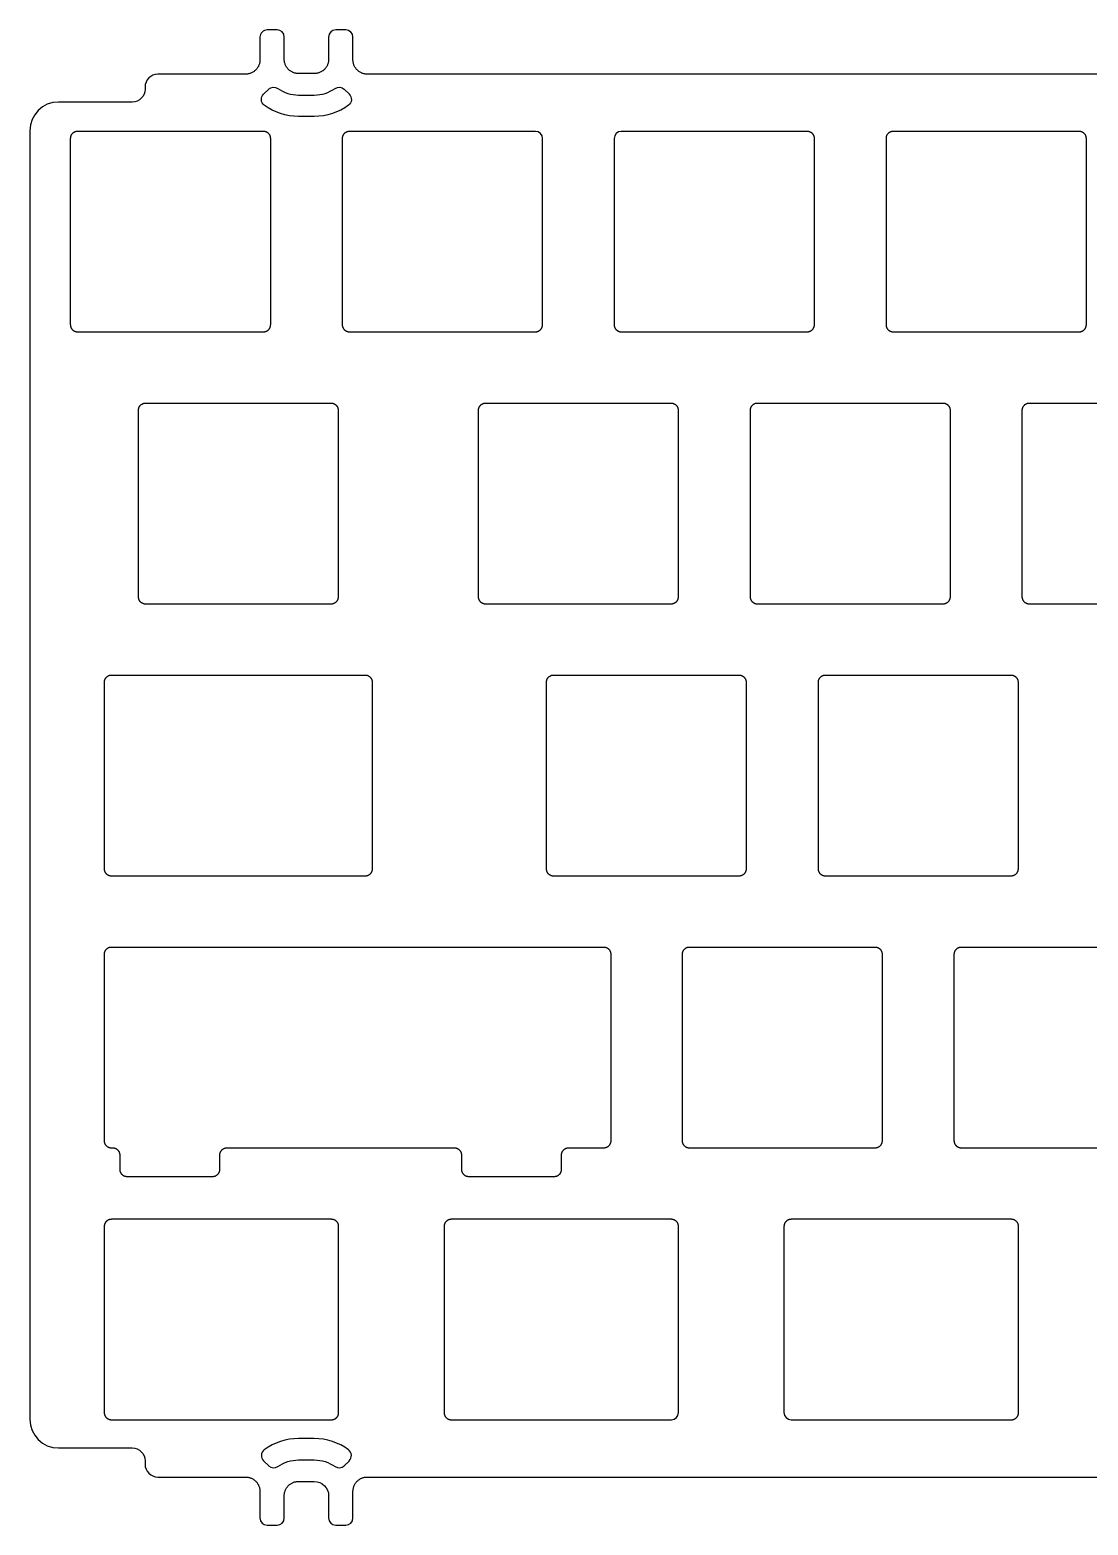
# Model space of a CAD drawing. Header units: millimetres. Extents: x -150 to 155, y -52 to 53.
# Drawn here: x -149.9 to -75.9, y -51.9 to 52.6 of the extents above; entities that cross this region are included whole.
import ezdxf

# ---------------------------------------------------------------- set-up
doc = ezdxf.new("R2010")
doc.units = ezdxf.units.MM
doc.layers.add('图层 01', color=12, linetype='Continuous')

msp = doc.modelspace()

# ---------------------------------------------------------------- linework, layer by layer
at = {"layer": '图层 01'}
for p, q in [((-132.6, 52.56, 163.59), (-133.3, 52.56, 163.59)), ((-127.8, 52.56, 163.59), (-128.5, 52.56, 163.59)), ((-133.8, 52.06, 163.59), (-133.8, 50.47, 163.59)), ((-132.1, 50.51, 163.59), (-132.1, 52.06, 163.59)), ((-129, 52.06, 163.59), (-129, 50.51, 163.59)), ((-127.3, 50.47, 163.59), (-127.3, 52.06, 163.59)), ((-134.8, 49.47, 163.59), (-140.93, 49.47, 163.59)), ((-130, 49.51, 163.59), (-131.1, 49.51, 163.59)), ((-57.93, 49.47, 163.59), (-126.3, 49.47, 163.59)), ((-141.83, 48.57, 163.59), (-141.83, 48.42, 163.59)), ((-142.73, 47.52, 163.59), (-147.88, 47.52, 163.59)), ((-131.1, 48.01, 163.59), (-130, 48.01, 163.59)), ((-130, 46.51, 163.59), (-131.1, 46.51, 163.59)), ((-149.88, 45.52, 163.59), (-149.88, -44.5, 163.59)), ((-114.55, 45.47, 163.59), (-127.55, 45.47, 163.59)), ((-114.05, 31.97, 163.59), (-114.05, 44.97, 163.59)), ((-109.05, 44.97, 163.59), (-109.05, 31.97, 163.59)), ((-95.55, 45.47, 163.59), (-108.55, 45.47, 163.59)), ((-104.55, -44.03, 163.59), (-104.55, -31.03, 163.59)), ((-97.18, -31.03, 163.59), (-97.18, -44.03, 163.59)), ((-120.43, -44.53, 163.59), (-105.05, -44.53, 163.59)), ((-96.68, -44.53, 163.59), (-81.29, -44.53, 163.59)), ((-130, -45.84, 163.59), (-131.1, -45.84, 163.59)), ((-147.88, -46.5, 163.59), (-142.73, -46.5, 163.59)), ((-141.83, -47.4, 163.59), (-141.83, -47.63, 163.59)), ((-131.1, -47.34, 163.59), (-130, -47.34, 163.59)), ((-140.93, -48.53, 163.59), (-134.8, -48.53, 163.59)), ((-131.1, -48.84, 163.59), (-130, -48.84, 163.59)), ((-126.3, -48.53, 163.59), (-56.63, -48.53, 163.59)), ((-133.8, -49.53, 163.59), (-133.8, -51.39, 163.59)), ((-132.1, -51.39, 163.59), (-132.1, -49.84, 163.59)), ((-129, -49.84, 163.59), (-129, -51.39, 163.59)), ((-127.3, -51.39, 163.59), (-127.3, -49.53, 163.59)), ((-133.3, -51.89, 163.59), (-132.6, -51.89, 163.59)), ((-128.5, -51.89, 163.59), (-127.8, -51.89, 163.59))]:
    msp.add_line(p, q, dxfattribs=at)
for points in [[(-133.55, 48.06), (-133.19, 48.42)], [(-127.91, 48.42), (-127.55, 48.06)], [(-133.55, -47.39), (-133.19, -47.75)], [(-127.91, -47.75), (-127.55, -47.39)]]:
    msp.add_lwpolyline(points, dxfattribs=at)
at = {"layer": '图层 01', "extrusion": (2.44e-14, -1.6776e-05, 1)}
msp.add_arc((-133.3, 52.06, 163.59), 0.5, 90, 180.0001, dxfattribs=at)
at = {"layer": '图层 01', "extrusion": (9.9e-15, -4.02303e-05, 1)}
msp.add_arc((-132.6, 52.07, 163.59), 0.5, 0, 90, dxfattribs=at)
at = {"layer": '图层 01', "extrusion": (6.6e-14, -4.02303e-05, 1)}
msp.add_arc((-128.5, 52.07, 163.59), 0.5, 90, 180, dxfattribs=at)
at = {"layer": '图层 01', "extrusion": (-1.2e-15, -1.61336e-05, 1)}
msp.add_arc((-127.8, 52.06, 163.59), 0.5, 0.0001, 90, dxfattribs=at)
at = {"layer": '图层 01', "extrusion": (-1.78826e-07, -2.50459e-06, 1)}
msp.add_arc((-140.93, 48.57, 163.59), 0.9, 90, 180, dxfattribs=at)
at = {"layer": '图层 01', "extrusion": (6.30987e-07, 2.50459e-06, -1)}
msp.add_arc((142.73, 48.42, -163.59), 0.9, 180, 270, dxfattribs=at)
at = {"layer": '图层 01', "extrusion": (0, 0, -1)}
for centre, radius, start, end in [((133.2, 47.71, -163.59), 0.5, 306.7868, 45), ((132.84, 48.06, -163.59), 0.5, 45, 125.4059), ((128.26, 48.06, -163.59), 0.5, 54.5941, 135), ((127.91, 47.71, -163.59), 0.5, 135, 233.2132), ((131.1, 50.51, -163.59), 4, 270, 306.7868), ((130, 50.51, -163.59), 4, 233.2132, 270), ((131.1, -49.84, -163.59), 2.5, 54.5941, 90), ((130, -49.84, -163.59), 2.5, 90, 125.4059)]:
    msp.add_arc(centre, radius, start, end, dxfattribs=at)
at = {"layer": '图层 01'}
for centre, radius, start, end in [((-131.1, 50.51, 163.59), 2.5, 234.5941, 270), ((-130, 50.51, 163.59), 2.5, 270, 305.4059), ((-131.1, -49.84, 163.59), 4, 90, 126.7868), ((-130, -49.84, 163.59), 4, 53.2132, 90), ((-133.2, -47.04, 163.59), 0.5, 126.7868, 225), ((-127.91, -47.04, 163.59), 0.5, 315, 53.2132), ((-132.84, -47.39, 163.59), 0.5, 225, 305.4059), ((-128.26, -47.39, 163.59), 0.5, 234.5941, 315)]:
    msp.add_arc(centre, radius, start, end, dxfattribs=at)
at = {"layer": '图层 01', "extrusion": (-6.30987e-07, -4.37069e-06, 1)}
msp.add_arc((-147.88, 45.52, 163.59), 2, 90, 180, dxfattribs=at)
at = {"layer": '图层 01', "extrusion": (-2.178e-13, -4.52349e-06, 1)}
msp.add_arc((-114.55, 44.97, 163.59), 0.5, 0, 90, dxfattribs=at)
at = {"layer": '图层 01', "extrusion": (-1.61e-13, -4.52349e-06, 1)}
for centre, start, end in [((-108.55, 44.97, 163.59), 90, 180), ((-96.68, -44.03, 163.59), 180, 270)]:
    msp.add_arc(centre, 0.5, start, end, dxfattribs=at)
at = {"layer": '图层 01', "extrusion": (6.58354e-07, -4.37494e-06, 1)}
msp.add_arc((-147.88, -44.5, 163.59), 2, 180, 270, dxfattribs=at)
at = {"layer": '图层 01', "extrusion": (-1.041e-13, -4.52349e-06, 1)}
msp.add_arc((-105.05, -44.03, 163.59), 0.5, 270, 0, dxfattribs=at)
at = {"layer": '图层 01', "extrusion": (-6.58354e-07, 2.49605e-06, -1)}
msp.add_arc((142.73, -47.4, -163.59), 0.9, 90, 180, dxfattribs=at)
at = {"layer": '图层 01', "extrusion": (1.83071e-07, -2.49605e-06, 1)}
msp.add_arc((-140.93, -47.63, 163.59), 0.9, 180, 270, dxfattribs=at)
at = {"layer": '图层 01', "extrusion": (-3.49829e-06, -3.6732e-05, -1)}
msp.add_arc((130, -49.85, -163.59), 1, 90, 180, dxfattribs=at)
at = {"layer": '图层 01', "extrusion": (9.6e-15, -1.58934e-05, 1)}
msp.add_arc((-133.3, -51.39, 163.59), 0.5, 180, 270, dxfattribs=at)
at = {"layer": '图层 01', "extrusion": (9.9e-15, 4.02303e-05, 1)}
msp.add_arc((-132.6, -51.4, 163.59), 0.5, 270, 360, dxfattribs=at)
at = {"layer": '图层 01', "extrusion": (-4.76e-14, 3.6732e-05, 1)}
msp.add_arc((-128.5, -51.4, 163.59), 0.5, 180, 270, dxfattribs=at)
at = {"layer": '图层 01', "extrusion": (-4.72e-14, -1.49891e-05, 1)}
msp.add_arc((-127.8, -51.39, 163.59), 0.5, 270, 0, dxfattribs=at)
at = {"layer": '图层 01', "extrusion": (7.74428e-06, 7.74429e-06, -1)}
msp.add_rational_spline([(-133.8, 50.47, 163.59), (-133.8, 49.47, 163.59), (-134.8, 49.47, 163.59)], [1, 0.707106233042, 1], degree=2, dxfattribs=at)
at = {"layer": '图层 01', "extrusion": (-1.10196e-05, 1.10196e-05, -1)}
msp.add_rational_spline([(-131.1, 49.51, 163.59), (-132.1, 49.51, 163.59), (-132.1, 50.51, 163.59)], [1, 0.70710678119, 1], degree=2, dxfattribs=at)
at = {"layer": '图层 01', "extrusion": (1.10196e-05, 1.10196e-05, -1)}
msp.add_rational_spline([(-129, 50.51, 163.59), (-129, 49.51, 163.59), (-130, 49.51, 163.59)], [1, 0.70710678119, 1], degree=2, dxfattribs=at)
at = {"layer": '图层 01', "extrusion": (-5.62127e-06, 5.62126e-06, -1)}
msp.add_rational_spline([(-126.3, 49.47, 163.59), (-127.3, 49.47, 163.59), (-127.3, 50.47, 163.59)], [1, 0.707107329336, 1], degree=2, dxfattribs=at)
at = {"layer": '图层 01', "extrusion": (-3.979e-13, 4.52349e-06, -1)}
msp.add_rational_spline([(-146.55, 45.47, 163.59), (-147.05, 45.47, 163.59), (-147.05, 44.97, 163.59)], [1, 0.707106781186, 1], degree=2, dxfattribs=at)
at = {"layer": '图层 01', "extrusion": (-1, 0, 0)}
for points in [[(-147.05, 44.97, 163.59), (-147.05, 38.47, 163.59), (-147.05, 31.97, 163.59)], [(-128.05, 44.97, 163.59), (-128.05, 38.47, 163.59), (-128.05, 31.97, 163.59)], [(-90.05, 44.97, 163.59), (-90.05, 38.47, 163.59), (-90.05, 31.97, 163.59)], [(-142.31, 25.97, 163.59), (-142.31, 19.47, 163.59), (-142.31, 12.97, 163.59)], [(-128.31, 12.97, 163.59), (-128.31, 19.47, 163.59), (-128.31, 25.97, 163.59)], [(-118.55, 25.97, 163.59), (-118.55, 19.47, 163.59), (-118.55, 12.97, 163.59)], [(-104.55, 12.97, 163.59), (-104.55, 19.47, 163.59), (-104.55, 25.97, 163.59)], [(-99.55, 25.97, 163.59), (-99.55, 19.47, 163.59), (-99.55, 12.97, 163.59)], [(-144.69, 6.97, 163.59), (-144.69, 0.47, 163.59), (-144.69, -6.03, 163.59)], [(-99.8, -6.03, 163.59), (-99.8, 0.47, 163.59), (-99.8, 6.97, 163.59)], [(-80.8, -6.03, 163.59), (-80.8, 0.47, 163.59), (-80.8, 6.97, 163.59)], [(-109.26, -25.03, 163.59), (-109.26, -18.53, 163.59), (-109.26, -12.03, 163.59)], [(-85.3, -12.03, 163.59), (-85.3, -18.53, 163.59), (-85.3, -25.03, 163.59)], [(-143.6, -26.03, 163.59), (-143.6, -26.53, 163.59), (-143.6, -27.03, 163.59)], [(-136.6, -27.03, 163.59), (-136.6, -26.53, 163.59), (-136.6, -26.03, 163.59)], [(-120.93, -31.03, 163.59), (-120.93, -37.53, 163.59), (-120.93, -44.03, 163.59)], [(-80.79, -44.03, 163.59), (-80.79, -37.53, 163.59), (-80.79, -31.03, 163.59)]]:
    msp.add_open_spline(points, degree=2, dxfattribs=at)
at = {"layer": '图层 01'}
for points in [[(-133.55, 45.47, 163.59), (-140.05, 45.47, 163.59), (-146.55, 45.47, 163.59)], [(-76.55, 45.47, 163.59), (-83.05, 45.47, 163.59), (-89.55, 45.47, 163.59)], [(-146.55, 31.47, 163.59), (-140.05, 31.47, 163.59), (-133.55, 31.47, 163.59)], [(-127.55, 31.47, 163.59), (-121.05, 31.47, 163.59), (-114.55, 31.47, 163.59)], [(-108.55, 31.47, 163.59), (-102.05, 31.47, 163.59), (-95.55, 31.47, 163.59)], [(-89.55, 31.47, 163.59), (-83.05, 31.47, 163.59), (-76.55, 31.47, 163.59)], [(-128.81, 26.47, 163.59), (-135.31, 26.47, 163.59), (-141.81, 26.47, 163.59)], [(-105.05, 26.47, 163.59), (-111.55, 26.47, 163.59), (-118.05, 26.47, 163.59)], [(-86.05, 26.47, 163.59), (-92.55, 26.47, 163.59), (-99.05, 26.47, 163.59)], [(-67.05, 26.47, 163.59), (-73.55, 26.47, 163.59), (-80.05, 26.47, 163.59)], [(-141.81, 12.47, 163.59), (-135.31, 12.47, 163.59), (-128.81, 12.47, 163.59)], [(-118.05, 12.47, 163.59), (-111.55, 12.47, 163.59), (-105.05, 12.47, 163.59)], [(-99.05, 12.47, 163.59), (-92.55, 12.47, 163.59), (-86.05, 12.47, 163.59)], [(-80.05, 12.47, 163.59), (-73.55, 12.47, 163.59), (-67.05, 12.47, 163.59)], [(-126.43, 7.47, 163.59), (-135.31, 7.47, 163.59), (-144.19, 7.47, 163.59)], [(-100.3, 7.47, 163.59), (-106.8, 7.47, 163.59), (-113.3, 7.47, 163.59)], [(-81.3, 7.47, 163.59), (-87.8, 7.47, 163.59), (-94.3, 7.47, 163.59)], [(-144.19, -6.53, 163.59), (-135.31, -6.53, 163.59), (-126.43, -6.53, 163.59)], [(-113.3, -6.53, 163.59), (-106.8, -6.53, 163.59), (-100.3, -6.53, 163.59)], [(-94.3, -6.53, 163.59), (-87.8, -6.53, 163.59), (-81.3, -6.53, 163.59)], [(-109.76, -11.53, 163.59), (-126.97, -11.53, 163.59), (-144.19, -11.53, 163.59)], [(-90.8, -11.53, 163.59), (-97.3, -11.53, 163.59), (-103.8, -11.53, 163.59)], [(-71.8, -11.53, 163.59), (-78.3, -11.53, 163.59), (-84.8, -11.53, 163.59)], [(-136.1, -25.53, 163.59), (-128.16, -25.53, 163.59), (-120.22, -25.53, 163.59)], [(-112.22, -25.53, 163.59), (-110.99, -25.53, 163.59), (-109.76, -25.53, 163.59)], [(-103.8, -25.53, 163.59), (-97.3, -25.53, 163.59), (-90.8, -25.53, 163.59)], [(-84.8, -25.53, 163.59), (-78.3, -25.53, 163.59), (-71.8, -25.53, 163.59)], [(-143.1, -27.53, 163.59), (-140.1, -27.53, 163.59), (-137.1, -27.53, 163.59)], [(-119.22, -27.53, 163.59), (-116.22, -27.53, 163.59), (-113.22, -27.53, 163.59)], [(-128.8, -30.53, 163.59), (-136.49, -30.53, 163.59), (-144.18, -30.53, 163.59)], [(-105.05, -30.53, 163.59), (-112.74, -30.53, 163.59), (-120.43, -30.53, 163.59)], [(-81.29, -30.53, 163.59), (-88.98, -30.53, 163.59), (-96.68, -30.53, 163.59)], [(-144.18, -44.53, 163.59), (-136.49, -44.53, 163.59), (-128.8, -44.53, 163.59)]]:
    msp.add_open_spline(points, degree=2, dxfattribs=at)
at = {"layer": '图层 01', "extrusion": (4.548e-13, 4.52349e-06, -1)}
msp.add_rational_spline([(-133.05, 44.97, 163.59), (-133.05, 45.47, 163.59), (-133.55, 45.47, 163.59)], [1, 0.707106781187, 1], degree=2, dxfattribs=at)
at = {"layer": '图层 01', "extrusion": (-1, 2.19e-14, 0)}
msp.add_open_spline([(-133.05, 31.97, 163.59), (-133.05, 38.47, 163.59), (-133.05, 44.97, 163.59)], degree=2, dxfattribs=at)
at = {"layer": '图层 01', "extrusion": (3.979e-13, -4.52349e-06, 1)}
msp.add_rational_spline([(-127.55, 45.47, 163.59), (-128.05, 45.47, 163.59), (-128.05, 44.97, 163.59)], [1, 0.707106781187, 1], degree=2, dxfattribs=at)
at = {"layer": '图层 01', "extrusion": (2.274e-13, 4.52349e-06, -1)}
for points in [[(-95.05, 44.97, 163.59), (-95.05, 45.47, 163.59), (-95.55, 45.47, 163.59)], [(-76.05, 44.97, 163.59), (-76.05, 45.47, 163.59), (-76.55, 45.47, 163.59)], [(-104.55, 25.97, 163.59), (-104.55, 26.47, 163.59), (-105.05, 26.47, 163.59)], [(-84.8, -11.53, 163.59), (-85.3, -11.53, 163.59), (-85.3, -12.03, 163.59)]]:
    msp.add_rational_spline(points, [1, 0.707106781186, 1], degree=2, dxfattribs=at)
at = {"layer": '图层 01', "extrusion": (-1, -2.19e-14, 0)}
msp.add_open_spline([(-95.05, 31.97, 163.59), (-95.05, 38.47, 163.59), (-95.05, 44.97, 163.59)], degree=2, dxfattribs=at)
at = {"layer": '图层 01', "extrusion": (0, 4.52349e-06, -1)}
for points, weights in [([(-89.55, 45.47, 163.59), (-90.05, 45.47, 163.59), (-90.05, 44.97, 163.59)], [1, 0.707106781186, 1]), ([(-76.55, 31.47, 163.59), (-76.05, 31.47, 163.59), (-76.05, 31.97, 163.59)], [1, 0.707106781187, 1]), ([(-94.8, -6.03, 163.59), (-94.8, -6.53, 163.59), (-94.3, -6.53, 163.59)], [1, 0.707106781186, 1]), ([(-144.19, -11.53, 163.59), (-144.69, -11.53, 163.59), (-144.69, -12.03, 163.59)], [1, 0.707106781186, 1]), ([(-85.3, -25.03, 163.59), (-85.3, -25.53, 163.59), (-84.8, -25.53, 163.59)], [1, 0.707106781187, 1]), ([(-143.6, -27.03, 163.59), (-143.6, -27.53, 163.59), (-143.1, -27.53, 163.59)], [1, 0.707106781187, 1]), ([(-104.55, -31.03, 163.59), (-104.55, -30.53, 163.59), (-105.05, -30.53, 163.59)], [1, 0.707106781187, 1])]:
    msp.add_rational_spline(points, weights, degree=2, dxfattribs=at)
at = {"layer": '图层 01', "extrusion": (-1, -3.5e-14, 0)}
msp.add_open_spline([(-76.05, 31.97, 163.59), (-76.05, 38.47, 163.59), (-76.05, 44.97, 163.59)], degree=2, dxfattribs=at)
at = {"layer": '图层 01', "extrusion": (0, -4.52349e-06, 1)}
for points, weights in [([(-147.05, 31.97, 163.59), (-147.05, 31.47, 163.59), (-146.55, 31.47, 163.59)], [1, 0.707106781186, 1]), ([(-86.05, 12.47, 163.59), (-85.55, 12.47, 163.59), (-85.55, 12.97, 163.59)], [1, 0.707106781186, 1]), ([(-81.3, -6.53, 163.59), (-80.8, -6.53, 163.59), (-80.8, -6.03, 163.59)], [1, 0.707106781186, 1]), ([(-109.26, -12.03, 163.59), (-109.26, -11.53, 163.59), (-109.76, -11.53, 163.59)], [1, 0.707106781188, 1]), ([(-112.72, -26.03, 163.59), (-112.72, -25.53, 163.59), (-112.22, -25.53, 163.59)], [1, 0.707106781186, 1])]:
    msp.add_rational_spline(points, weights, degree=2, dxfattribs=at)
at = {"layer": '图层 01', "extrusion": (1.137e-13, -4.52349e-06, 1)}
msp.add_rational_spline([(-133.55, 31.47, 163.59), (-133.05, 31.47, 163.59), (-133.05, 31.97, 163.59)], [1, 0.707106781186, 1], degree=2, dxfattribs=at)
at = {"layer": '图层 01', "extrusion": (-1.705e-13, 4.52349e-06, -1)}
for points, weights in [([(-128.05, 31.97, 163.59), (-128.05, 31.47, 163.59), (-127.55, 31.47, 163.59)], [1, 0.707106781187, 1]), ([(-85.55, 25.97, 163.59), (-85.55, 26.47, 163.59), (-86.05, 26.47, 163.59)], [1, 0.707106781186, 1]), ([(-104.3, -25.03, 163.59), (-104.3, -25.53, 163.59), (-103.8, -25.53, 163.59)], [1, 0.707106781187, 1])]:
    msp.add_rational_spline(points, weights, degree=2, dxfattribs=at)
at = {"layer": '图层 01', "extrusion": (1.705e-13, -4.52349e-06, 1)}
for points, weights in [([(-114.55, 31.47, 163.59), (-114.05, 31.47, 163.59), (-114.05, 31.97, 163.59)], [1, 0.707106781186, 1]), ([(-99.05, 26.47, 163.59), (-99.55, 26.47, 163.59), (-99.55, 25.97, 163.59)], [1, 0.707106781187, 1])]:
    msp.add_rational_spline(points, weights, degree=2, dxfattribs=at)
at = {"layer": '图层 01', "extrusion": (7.958e-13, 4.52349e-06, -1)}
for points, weights in [([(-109.05, 31.97, 163.59), (-109.05, 31.47, 163.59), (-108.55, 31.47, 163.59)], [1, 0.707106781186, 1]), ([(-99.55, 12.97, 163.59), (-99.55, 12.47, 163.59), (-99.05, 12.47, 163.59)], [1, 0.707106781187, 1])]:
    msp.add_rational_spline(points, weights, degree=2, dxfattribs=at)
at = {"layer": '图层 01', "extrusion": (-2.842e-13, -4.52349e-06, 1)}
for points, weights in [([(-95.55, 31.47, 163.59), (-95.05, 31.47, 163.59), (-95.05, 31.97, 163.59)], [1, 0.707106781187, 1]), ([(-100.3, -6.53, 163.59), (-99.8, -6.53, 163.59), (-99.8, -6.03, 163.59)], [1, 0.707106781186, 1])]:
    msp.add_rational_spline(points, weights, degree=2, dxfattribs=at)
at = {"layer": '图层 01', "extrusion": (5.684e-13, 4.52349e-06, -1)}
for points, weights in [([(-90.05, 31.97, 163.59), (-90.05, 31.47, 163.59), (-89.55, 31.47, 163.59)], [1, 0.707106781186, 1]), ([(-120.93, -44.03, 163.59), (-120.93, -44.53, 163.59), (-120.43, -44.53, 163.59)], [1, 0.707106781187, 1])]:
    msp.add_rational_spline(points, weights, degree=2, dxfattribs=at)
at = {"layer": '图层 01', "extrusion": (3.979e-13, 4.52349e-06, -1)}
for points, weights in [([(-141.81, 26.47, 163.59), (-142.31, 26.47, 163.59), (-142.31, 25.97, 163.59)], [1, 0.707106781186, 1]), ([(-80.55, 12.97, 163.59), (-80.55, 12.47, 163.59), (-80.05, 12.47, 163.59)], [1, 0.707106781187, 1]), ([(-113.3, 7.47, 163.59), (-113.8, 7.47, 163.59), (-113.8, 6.97, 163.59)], [1, 0.707106781186, 1]), ([(-119.72, -27.03, 163.59), (-119.72, -27.53, 163.59), (-119.22, -27.53, 163.59)], [1, 0.707106781186, 1])]:
    msp.add_rational_spline(points, weights, degree=2, dxfattribs=at)
at = {"layer": '图层 01', "extrusion": (6.821e-13, 4.52349e-06, -1)}
msp.add_rational_spline([(-128.31, 25.97, 163.59), (-128.31, 26.47, 163.59), (-128.81, 26.47, 163.59)], [1, 0.707106781186, 1], degree=2, dxfattribs=at)
at = {"layer": '图层 01', "extrusion": (-3.979e-13, -4.52349e-06, 1)}
for points, weights in [([(-118.05, 26.47, 163.59), (-118.55, 26.47, 163.59), (-118.55, 25.97, 163.59)], [1, 0.707106781187, 1]), ([(-113.22, -27.53, 163.59), (-112.72, -27.53, 163.59), (-112.72, -27.03, 163.59)], [1, 0.707106781186, 1]), ([(-80.79, -31.03, 163.59), (-80.79, -30.53, 163.59), (-81.29, -30.53, 163.59)], [1, 0.707106781187, 1]), ([(-81.29, -44.53, 163.59), (-80.79, -44.53, 163.59), (-80.79, -44.03, 163.59)], [1, 0.707106781186, 1])]:
    msp.add_rational_spline(points, weights, degree=2, dxfattribs=at)
at = {"layer": '图层 01', "extrusion": (-1.705e-13, -4.52349e-06, 1)}
for points, weights in [([(-80.05, 26.47, 163.59), (-80.55, 26.47, 163.59), (-80.55, 25.97, 163.59)], [1, 0.707106781186, 1]), ([(-99.8, 6.97, 163.59), (-99.8, 7.47, 163.59), (-100.3, 7.47, 163.59)], [1, 0.707106781188, 1]), ([(-103.8, -11.53, 163.59), (-104.3, -11.53, 163.59), (-104.3, -12.03, 163.59)], [1, 0.707106781187, 1]), ([(-90.8, -25.53, 163.59), (-90.3, -25.53, 163.59), (-90.3, -25.03, 163.59)], [1, 0.707106781187, 1]), ([(-136.6, -26.03, 163.59), (-136.6, -25.53, 163.59), (-136.1, -25.53, 163.59)], [1, 0.707106781187, 1]), ([(-137.1, -27.53, 163.59), (-136.6, -27.53, 163.59), (-136.6, -27.03, 163.59)], [1, 0.707106781186, 1]), ([(-144.18, -30.53, 163.59), (-144.68, -30.53, 163.59), (-144.68, -31.03, 163.59)], [1, 0.707106781187, 1]), ([(-128.8, -44.53, 163.59), (-128.3, -44.53, 163.59), (-128.3, -44.03, 163.59)], [1, 0.707106781186, 1])]:
    msp.add_rational_spline(points, weights, degree=2, dxfattribs=at)
at = {"layer": '图层 01', "extrusion": (-1, -1.75e-14, 0)}
msp.add_open_spline([(-85.55, 12.97, 163.59), (-85.55, 19.47, 163.59), (-85.55, 25.97, 163.59)], degree=2, dxfattribs=at)
at = {"layer": '图层 01', "extrusion": (-1, -8.7e-15, 0)}
msp.add_open_spline([(-80.55, 25.97, 163.59), (-80.55, 19.47, 163.59), (-80.55, 12.97, 163.59)], degree=2, dxfattribs=at)
at = {"layer": '图层 01', "extrusion": (4.548e-13, -4.52349e-06, 1)}
msp.add_rational_spline([(-142.31, 12.97, 163.59), (-142.31, 12.47, 163.59), (-141.81, 12.47, 163.59)], [1, 0.707106781186, 1], degree=2, dxfattribs=at)
at = {"layer": '图层 01', "extrusion": (-2.274e-13, -4.52349e-06, 1)}
for points, weights in [([(-128.81, 12.47, 163.59), (-128.31, 12.47, 163.59), (-128.31, 12.97, 163.59)], [1, 0.707106781186, 1]), ([(-118.55, 12.97, 163.59), (-118.55, 12.47, 163.59), (-118.05, 12.47, 163.59)], [1, 0.707106781186, 1]), ([(-144.19, 7.47, 163.59), (-144.69, 7.47, 163.59), (-144.69, 6.97, 163.59)], [1, 0.707106781187, 1])]:
    msp.add_rational_spline(points, weights, degree=2, dxfattribs=at)
at = {"layer": '图层 01', "extrusion": (2.274e-13, -4.52349e-06, 1)}
msp.add_rational_spline([(-105.05, 12.47, 163.59), (-104.55, 12.47, 163.59), (-104.55, 12.97, 163.59)], [1, 0.707106781186, 1], degree=2, dxfattribs=at)
at = {"layer": '图层 01', "extrusion": (1.705e-13, 4.52349e-06, -1)}
for points, weights in [([(-125.93, 6.97, 163.59), (-125.93, 7.47, 163.59), (-126.43, 7.47, 163.59)], [1, 0.707106781187, 1]), ([(-128.3, -31.03, 163.59), (-128.3, -30.53, 163.59), (-128.8, -30.53, 163.59)], [1, 0.707106781186, 1])]:
    msp.add_rational_spline(points, weights, degree=2, dxfattribs=at)
at = {"layer": '图层 01', "extrusion": (3.411e-13, -4.52349e-06, 1)}
msp.add_rational_spline([(-94.3, 7.47, 163.59), (-94.8, 7.47, 163.59), (-94.8, 6.97, 163.59)], [1, 0.707106781187, 1], degree=2, dxfattribs=at)
at = {"layer": '图层 01', "extrusion": (-2.274e-13, 4.52349e-06, -1)}
msp.add_rational_spline([(-80.8, 6.97, 163.59), (-80.8, 7.47, 163.59), (-81.3, 7.47, 163.59)], [1, 0.707106781186, 1], degree=2, dxfattribs=at)
at = {"layer": '图层 01', "extrusion": (-1, -1.31e-14, 0)}
msp.add_open_spline([(-125.93, -6.03, 163.59), (-125.93, 0.47, 163.59), (-125.93, 6.97, 163.59)], degree=2, dxfattribs=at)
at = {"layer": '图层 01', "extrusion": (-1, 1.31e-14, 0)}
for points in [[(-113.8, 6.97, 163.59), (-113.8, 0.47, 163.59), (-113.8, -6.03, 163.59)], [(-94.8, 6.97, 163.59), (-94.8, 0.47, 163.59), (-94.8, -6.03, 163.59)], [(-128.3, -44.03, 163.59), (-128.3, -37.53, 163.59), (-128.3, -31.03, 163.59)]]:
    msp.add_open_spline(points, degree=2, dxfattribs=at)
at = {"layer": '图层 01', "extrusion": (-4.548e-13, 4.52349e-06, -1)}
for points in [[(-144.69, -6.03, 163.59), (-144.69, -6.53, 163.59), (-144.19, -6.53, 163.59)], [(-120.43, -30.53, 163.59), (-120.93, -30.53, 163.59), (-120.93, -31.03, 163.59)]]:
    msp.add_rational_spline(points, [1, 0.707106781187, 1], degree=2, dxfattribs=at)
at = {"layer": '图层 01', "extrusion": (3.411e-13, 4.52349e-06, -1)}
msp.add_rational_spline([(-126.43, -6.53, 163.59), (-125.93, -6.53, 163.59), (-125.93, -6.03, 163.59)], [1, 0.707106781187, 1], degree=2, dxfattribs=at)
at = {"layer": '图层 01', "extrusion": (4.547e-13, -4.52349e-06, 1)}
msp.add_rational_spline([(-113.8, -6.03, 163.59), (-113.8, -6.53, 163.59), (-113.3, -6.53, 163.59)], [1, 0.707106781186, 1], degree=2, dxfattribs=at)
at = {"layer": '图层 01', "extrusion": (-1, 1.75e-14, 0)}
for points in [[(-144.69, -12.03, 163.59), (-144.69, -18.53, 163.59), (-144.69, -25.03, 163.59)], [(-144.68, -31.03, 163.59), (-144.68, -37.53, 163.59), (-144.68, -44.03, 163.59)]]:
    msp.add_open_spline(points, degree=2, dxfattribs=at)
at = {"layer": '图层 01', "extrusion": (-1, -3.06e-14, 0)}
msp.add_open_spline([(-104.3, -12.03, 163.59), (-104.3, -18.53, 163.59), (-104.3, -25.03, 163.59)], degree=2, dxfattribs=at)
at = {"layer": '图层 01', "extrusion": (-3.411e-13, -4.52349e-06, 1)}
for points in [[(-90.3, -12.03, 163.59), (-90.3, -11.53, 163.59), (-90.8, -11.53, 163.59)], [(-144.1, -25.53, 163.59), (-143.6, -25.53, 163.59), (-143.6, -26.03, 163.59)], [(-96.68, -30.53, 163.59), (-97.18, -30.53, 163.59), (-97.18, -31.03, 163.59)]]:
    msp.add_rational_spline(points, [1, 0.707106781187, 1], degree=2, dxfattribs=at)
at = {"layer": '图层 01', "extrusion": (-1, 2.62e-14, 0)}
msp.add_open_spline([(-90.3, -25.03, 163.59), (-90.3, -18.53, 163.59), (-90.3, -12.03, 163.59)], degree=2, dxfattribs=at)
at = {"layer": '图层 01', "extrusion": (1.137e-13, 4.52349e-06, -1)}
msp.add_rational_spline([(-144.69, -25.03, 163.59), (-144.69, -25.53, 163.59), (-144.19, -25.53, 163.59)], [1, 0.707106781186, 1], degree=2, dxfattribs=at)
at = {"layer": '图层 01', "extrusion": (-7.958e-13, -4.52349e-06, 1)}
msp.add_rational_spline([(-109.76, -25.53, 163.59), (-109.26, -25.53, 163.59), (-109.26, -25.03, 163.59)], [1, 0.707106781187, 1], degree=2, dxfattribs=at)
at = {"layer": '图层 01', "extrusion": (0, 1, 0)}
msp.add_open_spline([(-144.19, -25.53, 163.59), (-144.14, -25.53, 163.59), (-144.1, -25.53, 163.59)], degree=2, dxfattribs=at)
at = {"layer": '图层 01', "extrusion": (-4.547e-13, 4.52349e-06, -1)}
msp.add_rational_spline([(-120.22, -25.53, 163.59), (-119.72, -25.53, 163.59), (-119.72, -26.03, 163.59)], [1, 0.707106781186, 1], degree=2, dxfattribs=at)
at = {"layer": '图层 01', "extrusion": (-1, 3.411e-13, 0)}
msp.add_open_spline([(-119.72, -26.03, 163.59), (-119.72, -26.53, 163.59), (-119.72, -27.03, 163.59)], degree=2, dxfattribs=at)
at = {"layer": '图层 01', "extrusion": (-1, -3.411e-13, 0)}
msp.add_open_spline([(-112.72, -27.03, 163.59), (-112.72, -26.53, 163.59), (-112.72, -26.03, 163.59)], degree=2, dxfattribs=at)
at = {"layer": '图层 01', "extrusion": (-5.684e-13, -4.52349e-06, 1)}
msp.add_rational_spline([(-144.68, -44.03, 163.59), (-144.68, -44.53, 163.59), (-144.18, -44.53, 163.59)], [1, 0.707106781186, 1], degree=2, dxfattribs=at)
at = {"layer": '图层 01', "extrusion": (-1.00222e-05, 2.47291e-06, -1)}
msp.add_rational_spline([(-134.8, -48.53, 163.59), (-133.8, -48.53, 163.59), (-133.8, -49.53, 163.59)], [1, 0.707106781323, 1], degree=2, dxfattribs=at)
at = {"layer": '图层 01', "extrusion": (1.10196e-05, -8.08963e-06, 1)}
msp.add_rational_spline([(-132.1, -49.84, 163.59), (-132.1, -48.84, 163.59), (-131.1, -48.84, 163.59)], [1, 0.70710678119, 1], degree=2, dxfattribs=at)
at = {"layer": '图层 01', "extrusion": (6.86007e-06, -2.59687e-07, -1)}
msp.add_rational_spline([(-127.3, -49.53, 163.59), (-127.3, -48.53, 163.59), (-126.3, -48.53, 163.59)], [1, 0.707106781185, 1], degree=2, dxfattribs=at)

doc.saveas('drawing.dxf')
